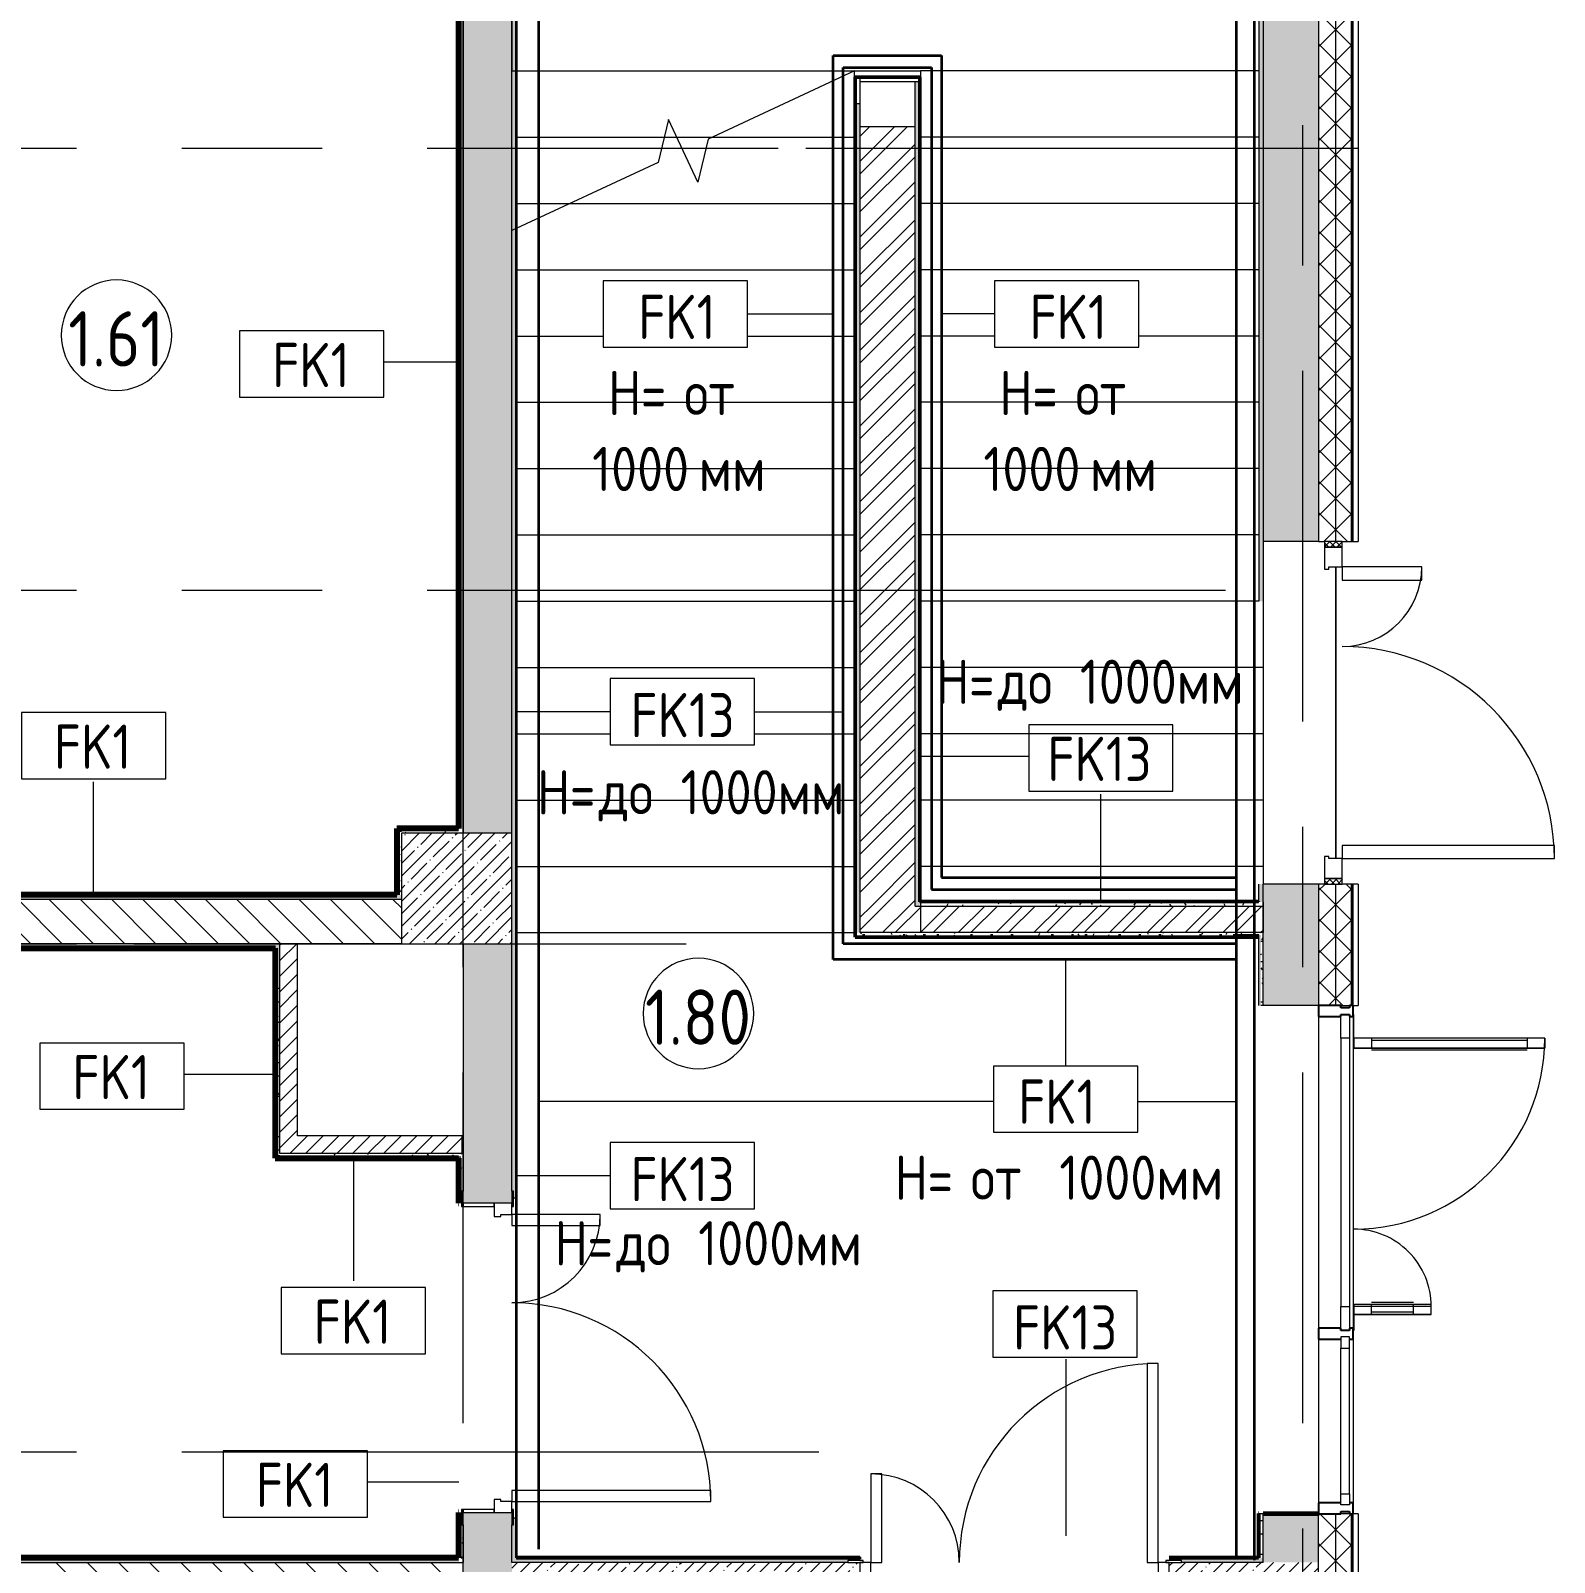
# Model space of a CAD drawing. Header units: millimetres. Extents: x 81711 to 274967, y -8553 to 29000.
# Drawn here: x 119252 to 126148, y 10600 to 17532 of the extents above; entities that cross this region are included whole.
import ezdxf

# ---------------------------------------------------------------- set-up
doc = ezdxf.new("R2010")
doc.units = ezdxf.units.MM
doc.linetypes.add('Осевая', pattern=[3175, 635, -476.25, 1587.5, -476.25])
for name, color, linetype, lineweight in [('A-AREA-IDEN', 7, 'Continuous', 9), ('A-DETL', 7, 'Continuous', 9), ('A-DETL-1', 7, 'Continuous', 35), ('A-DETL-GENF', 7, 'Continuous', 9), ('A-DOOR', 7, 'Continuous', 9), ('A-DOOR-1', 7, 'Continuous', 13), ('A-DOOR-FRAM', 7, 'Continuous', 13), ('A-DOOR-FRAM-1', 7, 'Continuous', 9), ('A-GLAZ', 7, 'Continuous', 9), ('A-GLAZ-1', 7, 'Continuous', 13), ('A-GLAZ-CWMG', 7, 'Continuous', 9), ('A-GLAZ-CWMG-1', 7, 'Continuous', 25), ('A-WALL', 7, 'Continuous', 9), ('A-WALL-IDEN', 7, 'Continuous', 9), ('I-WALL', 7, 'Continuous', 9), ('S-COLS', 7, 'Continuous', 9), ('S-STRS-1', 7, 'Continuous', 9), ('S-STRS-MBND', 7, 'Continuous', 9), ('Оси', 7, 'Continuous', 9), ('Оси-2', 7, 'Осевая', 9)]:
    doc.layers.add(name, color=color, linetype=linetype, lineweight=lineweight)
for name, color, linetype, lineweight, true_color in [('A-WALL-1', 7, 'Continuous', 9, 0xc0c0c0), ('A-WALL-2', 7, 'Continuous', 9, 0xff80c0), ('A-WALL-4', 5, 'Continuous', 9, 0x0000ff), ('G-ANNO-TEXT-1', 7, 'Continuous', 9, 0x3c3c3c), ('I-WALL-15', 5, 'Continuous', 53, 0x0000ff), ('I-WALL-17', 5, 'Continuous', 50, 0x0000ff), ('I-WALL-5', 7, 'Continuous', 9, 0xc0c0c0), ('I-WALL-8', 7, 'Continuous', 80, 0xff80c0), ('S-WALL-ANLY', 7, 'Continuous', 13, 0x008040), ('S-WALL-ANLY-1', 7, 'Continuous', 5, 0x008040)]:
    doc.layers.add(name, color=color, linetype=linetype, lineweight=lineweight, true_color=true_color)
doc.styles.add('GOST Common', font='GOST_Common.ttf', dxfattribs={"width": 0.9, "height": 200})
doc.styles.add('GOST Common_1', font='GOST_Common.ttf', dxfattribs={"width": 0.9, "height": 250})
pattern_1 = [(45, (0, 0), (-57.024626, 57.024626), []), (45, (57.025, 0), (-57.024626, 57.024626), [100.806, -20.161, 3.353, -16.808])]
pattern_2 = [(135, (0, 0), (-70.71068, -70.71068), [])]
pattern_3 = [(45, (0, 0), (-85.53659, 85.53659), []), (45, (57.02, 0), (-85.53659, 85.53659), [])]
pattern_4 = [(45, (0, 0), (-35.35534, 35.35534), [])]
pattern_5 = [(0, (0, 0), (121.92, 30.48), [10.058, -81.382, 10.058, -81.382, -487.68]), (0, (0, 0), (121.92, 30.48), [-182.88, 10.058, -172.822, 10.058, -81.382, -213.36]), (0, (0, 0), (121.92, 30.48), [-457.2, 10.058, -50.902, 10.058, -142.342]), (120, (45.72, 15.24), (-87.356454, 90.345817), [10.058, -81.382, 10.058, -81.382, -487.68]), (120, (45.72, 15.24), (-87.356454, 90.345817), [-182.88, 10.058, -172.822, 10.058, -81.382, -213.36]), (120, (45.72, 15.24), (-87.356454, 90.345817), [-457.2, 10.058, -50.902, 10.058, -142.342]), (240, (60.96, 76.2), (-34.563546, -120.825817), [10.058, -81.382, 10.058, -81.382, -487.68]), (240, (60.96, 76.2), (-34.563546, -120.825817), [-182.88, 10.058, -172.822, 10.058, -81.382, -213.36]), (240, (60.96, 76.2), (-34.563546, -120.825817), [-457.2, 10.058, -50.902, 10.058, -142.342])]

# ---------------------------------------------------------------- blocks, each defined once
blk = doc.blocks.new('110_Дверь_СКБ_2Ст - Д-5_п_ Из игровой в коридор-32679362-План отделки стен 1 этажа в осях 23_1-33')
at = {"layer": 'A-DOOR'}
for centre, radius, start, end in [((662.5, 110), 900, 90, 180), ((-637.5, 110), 400, 360, 90)]:
    blk.add_arc(centre, radius, start, end, dxfattribs=at)
at = {"layer": 'A-DOOR-1'}
for p, q in [((662.5, 1010), (612.5, 1010)), ((612.5, 1010), (612.5, 110)), ((662.5, 110), (662.5, 1010)), ((-637.5, 510), (-637.5, 110)), ((-587.5, 510), (-637.5, 510)), ((-587.5, 110), (-587.5, 510)), ((-637.5, 110), (-587.5, 110)), ((612.5, 110), (662.5, 110))]:
    blk.add_line(p, q, dxfattribs=at)
at = {"layer": 'A-DOOR-FRAM'}
for p, q in [((-672.5, 118), (-742.5, 118)), ((-742.5, 118), (-742.5, 110)), ((-742.5, 110), (-672.5, 110)), ((-637.5, 110), (-687.5, 110)), ((-687.5, 110), (-687.5, 30)), ((-672.5, 110), (-672.5, 118)), ((-637.5, 60), (-637.5, 110)), ((662.5, 110), (662.5, 60)), ((712.5, 110), (662.5, 110)), ((767.5, 118), (697.5, 118)), ((697.5, 118), (697.5, 110)), ((697.5, 110), (767.5, 110)), ((712.5, 30), (712.5, 110)), ((767.5, 110), (767.5, 118)), ((-687.5, 30), (-627.5, 30)), ((-672.5, 30), (-687.5, 30)), ((-687.5, 30), (-687.5, -110)), ((-672.5, -110), (-672.5, 30)), ((-627.5, 60), (-637.5, 60)), ((-627.5, 30), (-627.5, 60)), ((662.5, 60), (652.5, 60)), ((652.5, 60), (652.5, 30)), ((652.5, 30), (712.5, 30)), ((712.5, 30), (697.5, 30)), ((697.5, 30), (697.5, -110)), ((712.5, -110), (712.5, 30)), ((-672.5, -110), (-742.5, -110)), ((-742.5, -110), (-742.5, -118)), ((-742.5, -118), (-672.5, -118)), ((-687.5, -110), (-672.5, -110)), ((-672.5, -118), (-672.5, -110)), ((697.5, -110), (712.5, -110)), ((767.5, -110), (697.5, -110)), ((697.5, -110), (697.5, -118)), ((697.5, -118), (767.5, -118)), ((767.5, -118), (767.5, -110))]:
    blk.add_line(p, q, dxfattribs=at)
blk = doc.blocks.new('110_Дверь_СКБ_2Ст - Д-1_л_Лестничная клетка EIS60 2-32142534-План отделки стен 1 этажа в осях 23_1-33')
at = {"layer": 'A-DOOR'}
for centre, radius, start, end in [((662.5, 110), 900, 90, 180), ((-637.5, 110), 400, 360, 90)]:
    blk.add_arc(centre, radius, start, end, dxfattribs=at)
at = {"layer": 'A-DOOR-1'}
for p, q in [((662.5, 1010), (612.5, 1010)), ((612.5, 1010), (612.5, 110)), ((662.5, 110), (662.5, 1010)), ((-637.5, 510), (-637.5, 110)), ((-587.5, 510), (-637.5, 510)), ((-587.5, 110), (-587.5, 510)), ((-637.5, 110), (-587.5, 110)), ((612.5, 110), (662.5, 110))]:
    blk.add_line(p, q, dxfattribs=at)
at = {"layer": 'A-DOOR-FRAM'}
for p, q in [((-672.5, 118), (-742.5, 118)), ((-742.5, 118), (-742.5, 110)), ((-742.5, 110), (-672.5, 110)), ((-637.5, 110), (-687.5, 110)), ((-687.5, 110), (-687.5, 30)), ((-672.5, 110), (-672.5, 118)), ((-637.5, 60), (-637.5, 110)), ((662.5, 110), (662.5, 60)), ((712.5, 110), (662.5, 110)), ((767.5, 118), (697.5, 118)), ((697.5, 118), (697.5, 110)), ((697.5, 110), (767.5, 110)), ((712.5, 30), (712.5, 110)), ((767.5, 110), (767.5, 118)), ((-687.5, 30), (-627.5, 30)), ((-672.5, 30), (-687.5, 30)), ((-687.5, 30), (-687.5, -110)), ((-672.5, -110), (-672.5, 30)), ((-627.5, 60), (-637.5, 60)), ((-627.5, 30), (-627.5, 60)), ((662.5, 60), (652.5, 60)), ((652.5, 60), (652.5, 30)), ((652.5, 30), (712.5, 30)), ((712.5, 30), (697.5, 30)), ((697.5, 30), (697.5, -110)), ((712.5, -110), (712.5, 30)), ((-672.5, -110), (-742.5, -110)), ((-742.5, -110), (-742.5, -118)), ((-742.5, -118), (-672.5, -118)), ((-687.5, -110), (-672.5, -110)), ((-672.5, -118), (-672.5, -110)), ((697.5, -110), (712.5, -110)), ((767.5, -110), (697.5, -110)), ((697.5, -110), (697.5, -118)), ((697.5, -118), (767.5, -118)), ((767.5, -118), (767.5, -110))]:
    blk.add_line(p, q, dxfattribs=at)
blk = doc.blocks.new('110_Дверь_СКБ_2Ст_Наружная - ДН-3_1_л__ Двухстворчатая 1200 х2900 из подвала EI30-23667726-План отделки стен 1 этажа в осях 23_1-33')
at = {"layer": 'A-DOOR'}
h = blk.add_hatch(dxfattribs=at)
h.set_pattern_fill('FP_55', color=256, style=0, pattern_type=2)
h.set_pattern_definition([(135, (1526.41, 143.685), (-14.14214, -14.14214), []), (225, (1526.41, 143.685), (14.14214, -14.14214), [])])
h.paths.add_polyline_path([(794.5, -51), (794.5, 29), (769.5, 29), (769.5, -51)])
at = {"layer": 'A-DOOR-FRAM-1'}
h = blk.add_hatch(dxfattribs=at)
h.set_pattern_fill('FP_56', color=256, style=0, pattern_type=2)
h.set_pattern_definition([(45, (-596.384, 143.685), (-14.1421, 14.1421), []), (135, (-596.384, 143.685), (-14.1421, -14.1421), [])])
h.paths.add_polyline_path([(-730.5, 29), (-755.5, 29), (-755.5, -51), (-730.5, -51)])
at = {"layer": 'A-DOOR'}
for centre, radius, start, end in [((679.5, 29), 960, 90, 180), ((-640.5, 29), 360, 0, 90)]:
    blk.add_arc(centre, radius, start, end, dxfattribs=at)
at = {"layer": 'A-DOOR-1'}
for p, q in [((679.5, 989), (619.5, 989)), ((619.5, 989), (619.5, 29)), ((679.5, 29), (679.5, 989)), ((-640.5, 389), (-640.5, 29)), ((-580.5, 389), (-640.5, 389)), ((-580.5, 29), (-580.5, 389)), ((-640.5, 29), (-580.5, 29)), ((619.5, 29), (679.5, 29))]:
    blk.add_line(p, q, dxfattribs=at)
at = {"layer": 'A-DOOR-FRAM'}
for p, q in [((-730.5, 29), (-755.5, 29)), ((-755.5, 29), (-755.5, -51)), ((-640.5, 29), (-730.5, 29)), ((-730.5, 29), (-730.5, -51)), ((-730.5, -51), (-730.5, 29)), ((-640.5, -31), (-640.5, 29)), ((679.5, 29), (679.5, -31)), ((769.5, 29), (679.5, 29)), ((769.5, -51), (769.5, 29)), ((794.5, 29), (769.5, 29)), ((769.5, 29), (769.5, -51)), ((794.5, -51), (794.5, 29)), ((-755.5, -51), (-730.5, -51)), ((-730.5, -51), (-630.5, -51)), ((-630.5, -31), (-640.5, -31)), ((-630.5, -51), (-630.5, -31)), ((679.5, -31), (669.5, -31)), ((669.5, -31), (669.5, -51)), ((669.5, -51), (769.5, -51)), ((769.5, -51), (794.5, -51))]:
    blk.add_line(p, q, dxfattribs=at)
blk = doc.blocks.new('PNS_Панель прямоугольная - Нр_Стекло - 40мм-24160822-План отделки стен 1 этажа в осях 23_1-33')
at = {"layer": 'A-GLAZ'}
for p, q in [((-330, 40), (330, 40)), ((-330, 0), (330, 0))]:
    blk.add_line(p, q, dxfattribs=at)
at = {"layer": 'A-GLAZ-1'}
for p, q in [((-380, 0), (-380, 40)), ((-380, 40), (-330, 40)), ((-330, 40), (-330, 0)), ((380, 40), (330, 40)), ((330, 40), (330, 0)), ((380, 0), (380, 40)), ((-330, 0), (-380, 0)), ((330, 0), (380, 0))]:
    blk.add_line(p, q, dxfattribs=at)
blk = doc.blocks.new('Прямоугольный импост - Импост структурный с накладкой - 160мм-23689442-План отделки стен 1 этажа в осях 23_1-33')
at = {"layer": 'A-GLAZ-CWMG'}
for p, q in [((125081, 11610), (125081, 10870)), ((125238, 11610), (125238, 10870))]:
    blk.add_line(p, q, dxfattribs=at)
blk = doc.blocks.new('Прямоугольный импост - Импост структурный с накладкой - 160мм-18691760-План отделки стен 1 этажа в осях 23_1-33')
at = {"layer": 'A-GLAZ-CWMG-1'}
for p, q in [((-50, 0), (-50, 17)), ((-50, 17), (0, 17)), ((-40, 0), (-50, 0)), ((-40, -40), (-40, 0)), ((0, 0), (-10, 0)), ((-10, 0), (-10, -40)), ((0, 17), (0, 0)), ((-50, -140), (-50, -40)), ((-50, -40), (-40, -40)), ((-10, -40), (0, -40)), ((0, -40), (0, -140)), ((0, -140), (-50, -140))]:
    blk.add_line(p, q, dxfattribs=at)
blk = doc.blocks.new('Дверь_Витражная_СКБ_2Ст - ВН-6-31912847-План отделки стен 1 этажа в осях 23_1-33')
at = {"layer": 'A-DETL-GENF'}
for p, q in [((-715, -20), (-715, -17)), ((-715, -17), (-715, -20)), ((-607, -20), (-715, -20)), ((-715, -20), (-607, -20)), ((-598, -20), (-643, -20)), ((-643, -370), (-643, -20)), ((-598, -20), (-643, -20)), ((-643, -20), (-643, -370)), ((-607, -17), (-607, -20)), ((-607, -20), (-607, -17)), ((-598, -370), (-598, -20)), ((-598, -370), (-598, -20)), ((562, -20), (607, -20)), ((562, -884), (562, -20)), ((562, -20), (562, -884)), ((607, -20), (562, -20)), ((607, -17), (607, -20)), ((607, -17), (607, -20)), ((607, -884), (607, -20)), ((607, -884), (607, -20)), ((607, -20), (715, -20)), ((607, -20), (715, -20)), ((715, -20), (715, -17)), ((715, -20), (715, -17)), ((-643, -100), (-598, -100)), ((-633, -290), (-633, -100)), ((-589, -290), (-589, -100)), ((553, -804), (553, -100)), ((607, -100), (562, -100)), ((597, -804), (597, -100)), ((-643, -290), (-598, -290)), ((-643, -370), (-598, -370)), ((-643, -370), (-598, -370)), ((607, -804), (562, -804)), ((607, -884), (562, -884)), ((562, -884), (607, -884))]:
    blk.add_line(p, q, dxfattribs=at)
at = {"layer": 'A-DOOR'}
for p, q in [((-607, -370), (-607, -20)), ((607, -884), (607, -20))]:
    blk.add_line(p, q, dxfattribs=at)
for centre, radius, start, end in [((-607, -20), 350, 270, 0), ((607, -20), 864, 180, 270)]:
    blk.add_arc(centre, radius, start, end, dxfattribs=at)
at = {"layer": 'A-DOOR-1'}
for p, q in [((-705, 40), (-607, 40)), ((-607, 40), (-607, 0)), ((607, 40), (705, 40)), ((607, 0), (607, 40)), ((-607, 0), (-705, 0)), ((705, 0), (607, 0))]:
    blk.add_line(p, q, dxfattribs=at)
blk = doc.blocks.new('Прямоугольный импост - Импост структурный с накладкой - 160мм-23689444-План отделки стен 1 этажа в осях 23_1-33')
at = {"layer": 'A-GLAZ-CWMG'}
for p, q in [((125081, 13070), (125081, 11660)), ((125238, 13070), (125238, 11660)), ((125181, 12972), (125181, 11758)), ((125221, 12972), (125221, 11758))]:
    blk.add_line(p, q, dxfattribs=at)
blk = doc.blocks.new('Прямоугольный импост - Импост структурный с накладкой - 160мм-22960522-План отделки стен 1 этажа в осях 23_1-33')
at = {"layer": 'A-GLAZ-CWMG-1'}
for p, q in [((-25, 0), (-25, 17)), ((-25, 17), (25, 17)), ((25, 0), (15, 0)), ((15, 0), (15, -40)), ((25, 17), (25, 0)), ((-25, -140), (-25, -40)), ((15, -40), (25, -40)), ((25, -40), (25, -140)), ((25, -140), (-25, -140))]:
    blk.add_line(p, q, dxfattribs=at)
blk = doc.blocks.new('Прямоугольный импост - Импост структурный с накладкой - 160мм-18691766-План отделки стен 1 этажа в осях 23_1-33')
at = {"layer": 'A-GLAZ-CWMG-1'}
for p, q in [((0, 17), (-50, 17)), ((-50, 17), (-50, 0)), ((-10, -40), (-10, 0)), ((-10, 0), (0, 0)), ((0, 0), (0, 17)), ((-50, -40), (-50, -140)), ((0, -40), (-10, -40)), ((0, -140), (0, -40)), ((-50, -140), (0, -140))]:
    blk.add_line(p, q, dxfattribs=at)
blk = doc.blocks.new('BSC_Колонна _Прямоугольная - 500х500-22291386-План отделки стен 1 этажа в осях 23_1-33')
at = {"layer": 'S-COLS'}
h = blk.add_hatch(dxfattribs=at)
h.set_pattern_fill('FP_58', color=256, style=0, pattern_type=2)
h.set_pattern_definition([(45, (-121180, -13650), (-57.024626, 57.024626), []), (45, (-121122.975, -13650), (-57.024626, 57.024626), [100.806, -20.161, 3.353, -16.808])])
h.paths.add_polyline_path([(-250, -250), (250, -250), (250, 250), (-250, 250)])
for p, q in [((250, 250), (-250, 250)), ((-250, 250), (-250, -250)), ((250, -250), (250, 250)), ((-250, -250), (250, -250))]:
    blk.add_line(p, q, dxfattribs=at)
blk = doc.blocks.new('М_стена_0001 - Типоразмер_без рамки-25382661-План отделки стен 1 этажа в осях 23_1-33')
at = {"layer": 'A-WALL-IDEN'}
for p, q in [((3.258, 1.523), (-3.273, 1.523)), ((-3.273, 1.523), (-3.273, -1.477)), ((3.258, -1.477), (3.258, 1.523)), ((-3.273, -1.477), (3.258, -1.477))]:
    blk.add_line(p, q, dxfattribs=at)
blk = doc.blocks.new('Марка_Помещения - Номер-25198446-План отделки стен 1 этажа в осях 23_1-33')
at = {"layer": 'A-AREA-IDEN'}
for start, end in [(360, 180), (180, 360)]:
    blk.add_arc((0, 0), 2.5, start, end, dxfattribs=at)

msp = doc.modelspace()

# ---------------------------------------------------------------- hatches: boundary and pattern name
at = {"layer": 'A-WALL'}
h = msp.add_hatch(dxfattribs=at)
h.set_pattern_fill('FP_5', color=256, style=0, pattern_type=2)
h.set_pattern_definition([(45, (0, 0), (-70.71068, 70.71068), []), (135, (0, 0), (-70.71068, -70.71068), [])])
h.paths.add_polyline_path([(125080, -250), (125230, -250), (125230, 7700), (125080, 7700), (125080, -100)])
h.paths.add_polyline_path([(125230, 8900), (125230, 10820), (125080, 10820), (125080, 8900), (125112.8, 8900)])
h.paths.add_polyline_path([(125080, 13120), (125230, 13120), (125230, 13670), (125080, 13670), (125080, 13617)])
h.paths.add_polyline_path([(125230, 15220), (125230, 21550), (125080, 21550), (125080, 15220), (125188, 15220)])
at = {"layer": 'I-WALL'}
h = msp.add_hatch(dxfattribs=at)
h.set_pattern_fill('FP_2', color=256, style=0, pattern_type=2)
h.set_pattern_definition(pattern_1)
h.paths.add_polyline_path([(124830, 10600), (125080, 10600), (125080, 10820), (124830, 10820)])
h.paths.add_polyline_path([(125080, 13120), (125080, 13670), (124830, 13670), (124830, 13120)])
h.paths.add_polyline_path([(124830, 15220), (125080, 15220), (125080, 21400), (124830, 21400), (124830, 17270.8)])
h = msp.add_hatch(dxfattribs=at)
h.set_pattern_fill('FP_64', color=256, style=0, pattern_type=2)
h.set_pattern_definition(pattern_5)
h.paths.add_polyline_path([(121430, 10600), (121450, 10600), (121450, 10800), (121438, 10800), (121438, 10770), (121430, 10770)])
h.paths.add_polyline_path([(121438, 12250), (121450, 12250), (121450, 18830), (121430, 18830), (121430.1, 12280), (121438, 12280)])
h = msp.add_hatch(dxfattribs=at)
h.set_pattern_fill('FP_65', color=256, style=0, pattern_type=2)
h.set_pattern_definition(pattern_5)
h.paths.add_polyline_path([(124820, 13120), (124820, 13440), (124810, 13440), (124810, 13120)])
h.paths.add_polyline_path([(124810, 13590), (124830, 13590), (124830, 13670), (124810, 13670), (124810, 13617)])
h.paths.add_polyline_path([(124810, 14950), (124830, 14950), (124830, 18830), (124810, 18830), (124810, 17270.8)])
h = msp.add_hatch(dxfattribs=at)
h.set_pattern_fill('FP_64', color=256, style=0, pattern_type=2)
h.set_pattern_definition(pattern_5)
h.paths.add_polyline_path([(121190, 13920), (121210, 13920), (121210, 18600), (121190, 18600), (121190, 13933)])
h = msp.add_hatch(dxfattribs=at)
h.set_pattern_fill('FP_2', color=256, style=0, pattern_type=2)
h.set_pattern_definition(pattern_1)
h.paths.add_polyline_path([(121210, 10380), (121430, 10380), (121430, 10825), (121210, 10825), (121210, 10400)])
h.paths.add_polyline_path([(121210, 12225), (121430, 12225), (121430, 13400), (121210, 13400), (121210, 12280)])
h.paths.add_polyline_path([(121210, 13900), (121430, 13900), (121430, 18600), (121210, 18600), (121210, 14834.9)])
h = msp.add_hatch(dxfattribs=at)
h.set_pattern_fill('FP_64', color=256, style=0, pattern_type=2)
h.set_pattern_definition(pattern_5)
h.paths.add_polyline_path([(123255, 13570), (123275, 13570), (123275, 17300), (123255, 17300), (123255, 14834.9)])
h = msp.add_hatch(dxfattribs=at)
h.set_pattern_fill('FP_64', color=256, style=0, pattern_type=2)
h.set_pattern_definition(pattern_5)
h.paths.add_polyline_path([(122985, 13450), (123005, 13450), (123005, 17200.3), (122985, 17200.3), (122985, 14834.9)])
h = msp.add_hatch(dxfattribs=at)
h.set_pattern_fill('FP_40', color=256, style=0, pattern_type=2)
h.set_pattern_definition(pattern_3)
h.paths.add_polyline_path([(123005, 13570), (123255, 13570), (123255, 17098.3), (123005, 17098.3), (123005, 14834.9)])
h = msp.add_hatch(dxfattribs=at)
h.set_pattern_fill('FP_64', color=256, style=0, pattern_type=2)
h.set_pattern_definition(pattern_5)
h.paths.add_polyline_path([(120930, 13620), (120930, 13920), (120910, 13920), (120910, 13620)])
h = msp.add_hatch(dxfattribs=at)
h.set_pattern_fill('FP_64', color=256, style=0, pattern_type=2)
h.set_pattern_definition(pattern_5)
h.paths.add_polyline_path([(121210, 13900), (121210, 13920), (120930, 13920), (120930, 13900)])
h = msp.add_hatch(dxfattribs=at)
h.set_pattern_fill('FP_4', color=256, style=0, pattern_type=2)
h.set_pattern_definition(pattern_2)
h.paths.add_polyline_path([(120930, 13400), (120930, 13600), (116100, 13600), (116100, 13400), (120460, 13400)])
h = msp.add_hatch(dxfattribs=at)
h.set_pattern_fill('FP_64', color=256, style=0, pattern_type=2)
h.set_pattern_definition(pattern_5)
h.paths.add_polyline_path([(120930, 13600), (120930, 13620), (118010, 13620), (118010, 13600), (120455.8, 13600)])
h = msp.add_hatch(dxfattribs=at)
h.set_pattern_fill('FP_64', color=256, style=0, pattern_type=2)
h.set_pattern_definition(pattern_5)
h.paths.add_polyline_path([(124810, 13570), (124810, 13590), (123275, 13590), (123275, 13570), (124447.5, 13570)])
h = msp.add_hatch(dxfattribs=at)
h.set_pattern_fill('FP_40', color=256, style=0, pattern_type=2)
h.set_pattern_definition(pattern_3)
h.paths.add_polyline_path([(124830, 13450), (124830, 13570), (123005, 13570), (123005, 13450), (124447.5, 13450)])
h = msp.add_hatch(dxfattribs=at)
h.set_pattern_fill('FP_64', color=256, style=0, pattern_type=2)
h.set_pattern_definition(pattern_5)
h.paths.add_polyline_path([(124709.7, 13430), (124709.7, 13440), (124810, 13440), (124809.7, 13450), (122985, 13450), (122985, 13430), (124447.5, 13430)])
h = msp.add_hatch(dxfattribs=at)
h.set_pattern_fill('FP_64', color=256, style=0, pattern_type=2)
h.set_pattern_definition(pattern_5)
h.paths.add_polyline_path([(124810, 10620), (124830, 10620), (124830, 10821), (124810, 10821), (124810, 10647)])
h.paths.add_polyline_path([(124830, 13120), (124830, 13450), (124810, 13450), (124810, 13440), (124820, 13440), (124820, 13120)])
h = msp.add_hatch(dxfattribs=at)
h.set_pattern_fill('FP_64', color=256, style=0, pattern_type=2)
h.set_pattern_definition(pattern_5)
h.paths.add_polyline_path([(120360, 13380), (120380, 13380), (120380, 13400), (115599, 13400), (115600, 13380), (120359, 13380)])
h = msp.add_hatch(dxfattribs=at)
h.set_pattern_fill('FP_64', color=256, style=0, pattern_type=2)
h.set_pattern_definition(pattern_5)
h.paths.add_polyline_path([(120360, 12430), (120380, 12430), (120380, 13380), (120360, 13379)])
h = msp.add_hatch(dxfattribs=at)
h.set_pattern_fill('FP_3', color=256, style=0, pattern_type=2)
h.set_pattern_definition(pattern_4)
h.paths.add_polyline_path([(120455.8, 12450), (120460, 12450), (120460, 13400), (120380, 13400), (120380, 12450)])
h = msp.add_hatch(dxfattribs=at)
h.set_pattern_fill('FP_3', color=256, style=0, pattern_type=2)
h.set_pattern_definition(pattern_4)
h.paths.add_polyline_path([(120460, 12450), (121205, 12450), (121205, 12530), (120460, 12530)])
h = msp.add_hatch(dxfattribs=at)
h.set_pattern_fill('FP_64', color=256, style=0, pattern_type=2)
h.set_pattern_definition(pattern_5)
h.paths.add_polyline_path([(120380, 12430), (121210, 12430), (121210, 12450), (120380, 12450)])
h = msp.add_hatch(dxfattribs=at)
h.set_pattern_fill('FP_64', color=256, style=0, pattern_type=2)
h.set_pattern_definition(pattern_5)
h.paths.add_polyline_path([(121210, 10600), (121210, 10770), (121202, 10770), (121202, 10800), (121190, 10800), (121190, 10600)])
h.paths.add_polyline_path([(121190, 12250), (121202, 12250), (121202, 12280), (121210, 12280), (121210, 12430), (121190, 12430), (121190, 12399)])
h = msp.add_hatch(dxfattribs=at)
h.set_pattern_fill('FP_64', color=256, style=0, pattern_type=2)
h.set_pattern_definition(pattern_5)
h.paths.add_polyline_path([(116464.1, 10600), (121190, 10600), (121190, 10620), (111180, 10620), (111180, 10608), (111210, 10608), (111210, 10600), (113802.9, 10600)])
h.paths.add_polyline_path([(107650, 10600), (107650, 10608), (107680, 10608), (107680, 10620), (105095, 10620), (105095, 10608), (105125, 10608), (105125, 10600), (105819.4, 10600)])
h.paths.add_polyline_path([(110200, 10600), (110200, 10608), (110230, 10608), (110230, 10620), (109130, 10620), (109130, 10608), (109160, 10608), (109160, 10600), (109811.2, 10600)])
h.paths.add_polyline_path([(103615, 10600), (103615, 10608), (103645, 10608), (103645, 10620), (100809, 10620), (100809, 10600), (103158.3, 10600)])
h = msp.add_hatch(dxfattribs=at)
h.set_pattern_fill('FP_64', color=256, style=0, pattern_type=2)
h.set_pattern_definition(pattern_5)
h.paths.add_polyline_path([(121450, 10600), (122950, 10600.4), (122950, 10608), (122980, 10608), (122980, 10620), (121450, 10620)])
h.paths.add_polyline_path([(124830, 10600), (124830, 10620), (124430, 10620), (124430, 10608), (124460, 10608), (124460, 10600)])
h = msp.add_hatch(dxfattribs=at)
h.set_pattern_fill('FP_4', color=256, style=0, pattern_type=2)
h.set_pattern_definition(pattern_2)
h.paths.add_polyline_path([(120455.8, 10400), (121210, 10400), (121210, 10600), (119330, 10600), (119330, 10400)])
h.paths.add_polyline_path([(111180, 10400), (111930, 10400), (111930, 10600), (111180, 10600)])
h.paths.add_polyline_path([(107650, 10400), (107705, 10400), (107705, 10600), (107350, 10600), (107350, 10400)])
h.paths.add_polyline_path([(109305, 10400), (110230, 10400), (110230, 10600), (109105, 10600), (109105, 10400), (109160, 10400)])
h = msp.add_hatch(dxfattribs=at)
h.set_pattern_fill('FP_2', color=256, style=0, pattern_type=2)
h.set_pattern_definition(pattern_1)
h.paths.add_polyline_path([(121430, 10380), (123005, 10380), (123005, 10600), (121430, 10600)])
h.paths.add_polyline_path([(124442.5, 10380), (125080, 10380), (125080, 10600), (124405, 10600), (124405, 10380), (124430, 10380)])

# ---------------------------------------------------------------- linework, layer by layer
at = {"layer": 'A-DETL'}
for p, q in [((122496.2, 16399.8), (121843, 16399.8)), ((121843, 16399.8), (121843, 16099.8)), ((122496.2, 16099.8), (122496.2, 16399.8)), ((124267.2, 16399.8), (123614, 16399.8)), ((123614, 16399.8), (123614, 16099.8)), ((124267.2, 16099.8), (124267.2, 16399.8)), ((122496.2, 16249.8), (122884, 16249.8)), ((123614, 16249.8), (123374, 16249.8)), ((121843, 16099.8), (122496.2, 16099.8)), ((123614, 16099.8), (124267.2, 16099.8)), ((122528.6, 14599.7), (121875.5, 14599.7)), ((121875.5, 14599.7), (121875.5, 14299.7)), ((122528.6, 14299.7), (122528.6, 14599.7)), ((121875.5, 14449.7), (121450, 14449.7)), ((122528.6, 14449.7), (122929.7, 14449.7)), ((121875.5, 14299.7), (122528.6, 14299.7)), ((123936.6, 12846.2), (123936.6, 13329)), ((124263.1, 12846.2), (123610, 12846.2)), ((123610, 12846.2), (123610, 12546.2)), ((124263.1, 12546.2), (124263.1, 12846.2)), ((123610, 12686.2), (121550, 12686.2)), ((124263.1, 12686.2), (124709, 12686.2)), ((122528.6, 12499.7), (121875.5, 12499.7)), ((121875.5, 12499.7), (121875.5, 12199.7)), ((122528.6, 12199.7), (122528.6, 12499.7)), ((123610, 12546.2), (124263.1, 12546.2)), ((121875.5, 12349.7), (121450, 12349.7)), ((121875.5, 12199.7), (122528.6, 12199.7)), ((124260.2, 11828.6), (123607, 11828.6)), ((123607, 11828.6), (123607, 11528.6)), ((124260.2, 11528.6), (124260.2, 11828.6)), ((123607, 11528.6), (124260.2, 11528.6)), ((123936.6, 11520), (123936.6, 10720))]:
    msp.add_line(p, q, dxfattribs=at)
at = {"layer": 'A-DETL-1'}
for p, q in [((121450, 18829), (121450, 10620.5)), ((121550, 18800), (121550, 10660)), ((124709, 10620), (124709, 18800)), ((124789, 18829), (124789, 10610)), ((122884, 13329), (122884, 17419)), ((122884, 17419), (123374, 17419)), ((123374, 17419), (123374, 13699)), ((122929.7, 13400), (122929.7, 17365)), ((122929.7, 17365), (123329.7, 17365)), ((123329.7, 17365), (123329.7, 13645)), ((123374, 13699), (124709, 13699)), ((123329.7, 13645), (124709, 13645)), ((124709, 13400), (122929.7, 13400)), ((124709, 13329), (122884, 13329)), ((121450, 10620.5), (123010, 10620.5)), ((124405, 10620), (124709, 10620))]:
    msp.add_line(p, q, dxfattribs=at)
at = {"layer": 'A-WALL'}
for p, q in [((125230, 15220), (125230, 21550)), ((125233, 15220), (125233, 21553)), ((125080, 21400), (125080, 15220)), ((120910, 13920), (120910, 13620)), ((121190, 13920), (121189, 13920)), ((125080, 13670), (125080, 13120)), ((125230, 13120), (125230, 13670)), ((125233, 13120), (125233, 13670)), ((120910, 13620), (118030, 13620)), ((124830, 13450), (124830, 13570)), ((115600, 13380), (120360, 13380)), ((120460, 13400), (120380, 13400)), ((120360, 13379), (120360, 12430)), ((121189, 12430), (121190, 12430)), ((121190, 12430), (121190, 12250)), ((124810, 10821), (124810, 10620)), ((125080, 8900), (125080, 10820)), ((125230, 8900), (125230, 10820)), ((125233, 8900), (125233, 10820)), ((121190, 10620), (111180, 10620)), ((121190, 10621), (121190, 10620)), ((122980, 10620), (121451, 10620)), ((124810, 10620), (124430, 10620)), ((121210, 10400), (121210, 10600))]:
    msp.add_line(p, q, dxfattribs=at)
at = {"layer": 'A-WALL-1'}
for p, q in [((125260, 21580), (125260, 15220)), ((125238, 15220), (125238, 21558)), ((125080, 15220), (125108, 15220)), ((125188, 15220), (125260, 15220)), ((125108, 13670), (125080, 13670)), ((125260, 13670), (125188, 13670)), ((125238, 13120), (125238, 13670)), ((125260, 13670), (125260, 13120)), ((125080, 13120), (125260, 13120)), ((125260, 10820), (125080, 10820)), ((125238, -258), (125238, 10820)), ((125260, 10820), (125260, -280))]:
    msp.add_line(p, q, dxfattribs=at)
at = {"layer": 'A-WALL-2'}
for p, q in [((121190, 13920), (121190, 18579)), ((120930, 13920), (121189, 13920)), ((120360, 13379), (120360, 13380)), ((121189, 12430), (120380, 12430)), ((121190, 10621), (121190, 10800))]:
    msp.add_line(p, q, dxfattribs=at)
at = {"layer": 'A-WALL-4'}
for p, q in [((124830, 10821), (124830, 10820)), ((121451, 10620), (122980, 10620)), ((124430, 10620), (124809, 10620)), ((124810, 10620), (124810, 10620))]:
    msp.add_line(p, q, dxfattribs=at)
at = {"layer": 'A-WALL-IDEN'}
for p, q in [((121189.5, 16031.1), (120851, 16031.1)), ((123275.5, 14248.6), (123768.8, 14248.6)), ((119536.6, 13620.5), (119536.6, 14132)), ((124095.4, 13590.5), (124095.4, 14076.6)), ((120359.5, 12808.4), (119947, 12808.4)), ((120712.6, 12429.5), (120712.6, 11873.7)), ((121189.5, 10963), (120777, 10963))]:
    msp.add_line(p, q, dxfattribs=at)
at = {"layer": 'I-WALL-15'}
for p, q in [((124809, 10821), (124809, 10621)), ((124810, 10821), (124809, 10821)), ((125080, 10821), (124830, 10821)), ((124830, 10820), (125080, 10820)), ((125080, 10820), (125080, 10821)), ((123005, 10621), (121451, 10621)), ((121451, 10621), (121451, 10620)), ((122980, 10620), (123005, 10620)), ((123005, 10620), (123005, 10621)), ((124809, 10621), (124405, 10621)), ((124405, 10621), (124405, 10620)), ((124405, 10620), (124430, 10620))]:
    msp.add_line(p, q, dxfattribs=at)
at = {"layer": 'I-WALL-17'}
for p, q in [((122984, 13429), (122984, 17321)), ((122984, 17321), (123276, 17321)), ((122985, 17321), (122985, 17320)), ((123276, 17320), (123275, 17320)), ((123276, 17321), (123276, 13590)), ((123276, 13591), (124809, 13591)), ((124809, 13590), (124809, 13591)), ((122984, 13430), (122985, 13430)), ((124810, 13429), (122984, 13429))]:
    msp.add_line(p, q, dxfattribs=at)
at = {"layer": 'I-WALL-5'}
for p, q in [((121450, 12250), (121450, 18818)), ((124810, 18823.5), (124810, 14950)), ((124830, 18850), (124830, 14950)), ((121210, 18600), (121210, 13900)), ((121210, 13900), (121210, 18600)), ((121430, 13900), (121430, 18600)), ((122985, 13430), (122985, 17320)), ((122985, 17320), (123275, 17320)), ((123005, 17320), (123005, 13450)), ((123275, 17300), (123005, 17300)), ((123255, 13570), (123255, 17300)), ((123275, 17320), (123275, 13590)), ((123005, 17200.3), (122985, 17200.3)), ((123005, 17098.3), (123255, 17098.3)), ((125080, 15220), (124830, 15220)), ((124810, 13590), (124810, 13670)), ((125080, 13670), (124830, 13670)), ((124830, 13570), (124830, 13670)), ((120930, 13600), (118010, 13600)), ((123275, 13590), (124810, 13590)), ((123255, 13570), (124830, 13570)), ((124830, 13450), (123005, 13450)), ((124830, 13120), (124830, 13450)), ((120380, 13400), (115600, 13400)), ((120380, 13400), (116100, 13400)), ((120380, 12450), (120380, 13400)), ((120930, 13400), (120460, 13400)), ((120460, 12530), (120460, 13400)), ((121210, 13400), (121210, 12280)), ((121430, 12280), (121430, 13400)), ((122985, 13430), (124810, 13430)), ((124810, 13440), (124709.7, 13440)), ((124709.7, 13430), (124709.7, 13440)), ((124810, 13120), (124810, 13440)), ((125080, 13120), (124820, 13120)), ((121205, 12530), (120460, 12530)), ((121205, 12450), (121205, 12530)), ((121210, 12450), (120380, 12450)), ((121210, 12280), (121210, 12450)), ((121190, 12250), (121202, 12250)), ((121438, 12250), (121450, 12250)), ((124810, 10821), (124830, 10821)), ((124830, 10600), (124830, 10820)), ((121202, 10800), (121190, 10800)), ((121210, 10770), (121210, 10600)), ((121210, 10600), (121210, 10770)), ((121430, 10600), (121430, 10770)), ((121450, 10800), (121438, 10800)), ((121450, 10620), (121450, 10800)), ((121451, 10620), (121450, 10620)), ((122980, 10608), (122980, 10620)), ((124430, 10620), (124430, 10608)), ((111210, 10600), (121210, 10600)), ((122950, 10600), (121430, 10600)), ((124830, 10600), (124460, 10600))]:
    msp.add_line(p, q, dxfattribs=at)
at = {"layer": 'I-WALL-8'}
for p, q in [((121189, 18579), (121189, 13921)), ((121189, 13921), (120909, 13921)), ((120909, 13921), (120909, 13621)), ((120910, 13920), (120930, 13920)), ((120909, 13621), (118031, 13621)), ((120359, 13380), (120359, 12429)), ((115599, 13379), (120360, 13379)), ((120359, 12429), (121189, 12429)), ((120380, 12430), (120360, 12430)), ((121189, 12429), (121189, 12225)), ((121189, 12225), (121190, 12225)), ((121190, 12225), (121190, 12250)), ((121190, 10825), (121189, 10825)), ((121189, 10825), (121189, 10621)), ((121190, 10800), (121190, 10825)), ((121189, 10621), (111180, 10621))]:
    msp.add_line(p, q, dxfattribs=at)
at = {"layer": 'S-STRS-1'}
for p, q in [((121450, 17350), (122980, 17350)), ((121450, 17350), (122980, 17350)), ((122980, 17050), (122980, 17350)), ((122980, 17350), (123280, 17350)), ((124810, 17350), (123280, 17350)), ((123280, 17350), (123280, 17050)), ((124810, 17350), (123280, 17350)), ((121450, 17050), (122119.5, 17050)), ((121450, 17050), (122119.5, 17050)), ((122119.5, 17050), (122176.4, 17050)), ((122119.5, 17050), (122176.4, 17050)), ((122176.4, 17050), (122336.6, 17050)), ((122176.4, 17050), (122336.6, 17050)), ((122336.6, 17050), (122980, 17050)), ((122336.6, 17050), (122980, 17050)), ((122980, 16750), (122980, 17050)), ((123280, 17050), (123280, 16750)), ((124810, 17050), (123280, 17050)), ((124810, 17050), (123280, 17050)), ((121450, 16750), (121693.3, 16750)), ((121450, 16750), (121693.3, 16750)), ((121693.3, 16750), (122980, 16750)), ((121693.3, 16750), (122980, 16750)), ((122980, 16450), (122980, 16750)), ((123280, 16750), (123280, 16450)), ((124810, 16750), (123280, 16750)), ((124810, 16750), (123280, 16750)), ((121450, 16450), (122980, 16450)), ((121450, 16450), (122980, 16450)), ((122980, 16150), (122980, 16450)), ((123280, 16450), (123280, 16150)), ((124810, 16450), (123280, 16450)), ((124810, 16450), (123280, 16450)), ((121450, 16150), (121843, 16150)), ((121450, 16150), (121843, 16150)), ((122496.2, 16150), (122980, 16150)), ((122496.2, 16150), (122980, 16150)), ((122980, 15850), (122980, 16150)), ((123280, 16150), (123280, 15850)), ((123614, 16150), (123280, 16150)), ((123614, 16150), (123280, 16150)), ((124810, 16150), (124267.2, 16150)), ((124810, 16150), (124267.2, 16150)), ((121450, 15850), (122980, 15850)), ((121450, 15850), (122980, 15850)), ((122980, 15550), (122980, 15850)), ((123280, 15850), (123280, 15550)), ((124810, 15850), (123280, 15850)), ((124810, 15850), (123280, 15850)), ((121450, 15550), (122980, 15550)), ((121450, 15550), (122980, 15550)), ((122980, 15250), (122980, 15550)), ((124810, 15550), (123280, 15550)), ((121450, 15250), (122980, 15250)), ((121450, 15250), (122980, 15250)), ((122980, 14950), (122980, 15250)), ((121450, 14950), (122980, 14950)), ((121450, 14950), (122980, 14950)), ((122980, 14650), (122980, 14950)), ((121450, 14650), (122980, 14650)), ((121450, 14650), (122980, 14650)), ((122980, 14350), (122980, 14650)), ((121450, 14350), (121875.5, 14350)), ((121450, 14350), (121875.5, 14350)), ((122528.6, 14350), (122980, 14350)), ((122528.6, 14350), (122980, 14350)), ((122980, 14050), (122980, 14350)), ((121450, 14050), (122980, 14050)), ((121450, 14050), (122980, 14050)), ((122980, 13750), (122980, 14050)), ((121450, 13750), (122980, 13750)), ((121450, 13750), (122980, 13750)), ((122980, 13450), (122980, 13750)), ((121450, 13450), (122980, 13450)), ((121450, 13450), (122980, 13450))]:
    msp.add_line(p, q, dxfattribs=at)
at = {"layer": 'S-STRS-MBND'}
for p, q in [((121430, 18850), (121430, 17350)), ((121430, 17350), (122980, 17350)), ((121430, 17150), (121430, 17350)), ((121430, 17350), (122980, 17350)), ((122980, 17350), (122318.3, 17041.4)), ((122980, 17350), (123280, 17350)), ((124810, 17350), (123280, 17350)), ((123280, 17350), (123280, 13450)), ((124810, 17350), (123280, 17350)), ((122139, 17130.2), (122091.7, 16935.8)), ((122271, 16847), (122139, 17130.2)), ((121450, 17050), (122119.5, 17050)), ((121450, 17050), (122119.5, 17050)), ((122176.4, 17050), (122336.6, 17050)), ((122176.4, 17050), (122336.6, 17050)), ((122318.3, 17041.4), (122271, 16847)), ((124810, 17050), (123280, 17050)), ((124810, 17050), (123280, 17050)), ((122091.7, 16935.8), (121430, 16627.2)), ((121450, 16750), (121693.3, 16750)), ((121450, 16750), (121693.3, 16750)), ((124810, 16750), (123280, 16750)), ((124810, 16750), (123280, 16750)), ((124810, 16450), (123280, 16450)), ((124810, 16450), (123280, 16450)), ((123614, 16150), (123280, 16150)), ((123614, 16150), (123280, 16150)), ((124810, 16150), (124267.2, 16150)), ((124810, 16150), (124267.2, 16150)), ((124810, 15850), (123280, 15850)), ((124810, 15850), (123280, 15850)), ((124810, 15550), (123280, 15550)), ((124810, 15550), (123280, 15550)), ((124810, 15250), (123280, 15250)), ((124810, 15250), (123280, 15250)), ((124810, 14950), (123280, 14950)), ((124810, 14950), (123280, 14950)), ((124830, 14950), (124830, 13670)), ((124830, 14650), (123280, 14650)), ((124830, 14650), (123280, 14650)), ((124830, 14350), (123280, 14350)), ((124830, 14350), (123280, 14350)), ((124830, 14050), (123280, 14050)), ((124830, 14050), (123280, 14050)), ((124830, 13750), (123280, 13750)), ((124830, 13750), (123280, 13750)), ((124830, 13590), (124830, 13450)), ((124830, 13450), (123280, 13450))]:
    msp.add_line(p, q, dxfattribs=at)
at = {"layer": 'S-WALL-ANLY'}
for p, q in [((125159, 15105), (125159, 13785)), ((125159, 13785), (125159, 15105))]:
    msp.add_line(p, q, dxfattribs=at)
at = {"layer": 'S-WALL-ANLY-1'}
for p, q in [((125159, 15220), (125159, 21479)), ((125159, 13120), (125159, 13670)), ((125159, 8900), (125159, 10820))]:
    msp.add_line(p, q, dxfattribs=at)
at = {"layer": 'Оси'}
for p, q in [((122760, 17000), (125260, 17000)), ((122160, 15000), (124660, 15000)), ((119719, 13400), (122219, 13400)), ((120319, 11100), (122819, 11100))]:
    msp.add_line(p, q, dxfattribs=at)
at = {"layer": 'Оси-2'}
for p, q in [((121210, 593.7), (121210, 19415.1)), ((125010, 593.7), (125010, 19415.1)), ((85010.7, 17000), (122760, 17000)), ((85010.7, 15000), (122160, 15000)), ((85010.7, 13400), (119719, 13400)), ((85010.7, 11100), (120319, 11100))]:
    msp.add_line(p, q, dxfattribs=at)

# ---------------------------------------------------------------- block references
at = {"layer": 'A-AREA-IDEN', "xscale": 99.99999999999993, "yscale": 99.99999999999993, "zscale": 99.99999999999993}
for p in [(119640.4, 16153.6), (122274.3, 13083.8)]:
    msp.add_blockref('Марка_Помещения - Номер-25198446-План отделки стен 1 этажа в осях 23_1-33', p, dxfattribs=at)
at = {"layer": 'A-DOOR'}
for name, p, rotation in [('110_Дверь_СКБ_2Ст_Наружная - ДН-3_1_л__ Двухстворчатая 1200 х2900 из подвала EI30-23667726-План отделки стен 1 этажа в осях 23_1-33', (125159, 14464.5), 269.9999999999999), ('Дверь_Витражная_СКБ_2Ст - ВН-6-31912847-План отделки стен 1 этажа в осях 23_1-33', (125221, 12365), 89.99999999999957), ('110_Дверь_СКБ_2Ст - Д-1_л_Лестничная клетка EIS60 2-32142534-План отделки стен 1 этажа в осях 23_1-33', (121320, 11537.5), 269.9999999999999)]:
    msp.add_blockref(name, p, dxfattribs=dict(at, rotation=rotation))
msp.add_blockref('110_Дверь_СКБ_2Ст - Д-5_п_ Из игровой в коридор-32679362-План отделки стен 1 этажа в осях 23_1-33', (123692.5, 10490), dxfattribs=at)
at = {"layer": 'A-GLAZ-1', "rotation": 89.99999999999957}
msp.add_blockref('PNS_Панель прямоугольная - Нр_Стекло - 40мм-24160822-План отделки стен 1 этажа в осях 23_1-33', (125221, 11240), dxfattribs=at)
at = {"layer": 'A-GLAZ-CWMG', "extrusion": (0, 0, -1), "rotation": 90.00000000000044}
for name, p in [('Прямоугольный импост - Импост структурный с накладкой - 160мм-18691760-План отделки стен 1 этажа в осях 23_1-33', (-125221, 13120)), ('Прямоугольный импост - Импост структурный с накладкой - 160мм-22960522-План отделки стен 1 этажа в осях 23_1-33', (-125221, 11635))]:
    msp.add_blockref(name, p, dxfattribs=at)
at = {"layer": 'A-GLAZ-CWMG'}
for name in ['Прямоугольный импост - Импост структурный с накладкой - 160мм-23689444-План отделки стен 1 этажа в осях 23_1-33', 'Прямоугольный импост - Импост структурный с накладкой - 160мм-23689442-План отделки стен 1 этажа в осях 23_1-33']:
    msp.add_blockref(name, (0, 0), dxfattribs=at)
at = {"layer": 'A-GLAZ-CWMG', "rotation": 269.9999999999995}
msp.add_blockref('Прямоугольный импост - Импост структурный с накладкой - 160мм-18691766-План отделки стен 1 этажа в осях 23_1-33', (125221, 10820), dxfattribs=at)
at = {"layer": 'A-WALL-IDEN', "xscale": 99.99999999999993, "yscale": 99.99999999999993, "zscale": 99.99999999999993}
for p in [(120525.2, 16020.7), (119537.3, 14293.6), (124096.2, 14238.2), (119621.2, 12798), (120713.4, 11691.2), (120451.2, 10952.5)]:
    msp.add_blockref('М_стена_0001 - Типоразмер_без рамки-25382661-План отделки стен 1 этажа в осях 23_1-33', p, dxfattribs=at)
at = {"layer": 'S-COLS'}
msp.add_blockref('BSC_Колонна _Прямоугольная - 500х500-22291386-План отделки стен 1 этажа в осях 23_1-33', (121180, 13650), dxfattribs=at)

# ---------------------------------------------------------------- texts
at = {"layer": 'A-AREA-IDEN', "char_height": 250, "attachment_point": 1, "style": 'GOST Common_1'}
for s, insert, width in [('1.61', (119422.3, 16262.2), 548.354), ('1.80', (122032.4, 13192.3), 606.076)]:
    msp.add_mtext(s, dxfattribs=dict(at, insert=insert, width=width))
at = {"layer": 'A-WALL-IDEN', "char_height": 200, "attachment_point": 1, "style": 'GOST Common'}
for s, insert, width in [('FK1', (120345, 16118.7), 447.342), ('FK1', (119357.1, 14391.6), 447.342), ('FK13', (123853.4, 14336.2), 598.861), ('FK1', (119441, 12896), 447.342), ('FK1', (120533.2, 11789.2), 447.342), ('FK1', (120271, 11050.5), 447.342)]:
    msp.add_mtext(s, dxfattribs=dict(at, insert=insert, width=width))
at = {"layer": 'G-ANNO-TEXT-1', "char_height": 200, "attachment_point": 1, "style": 'GOST Common'}
for s, insert, width in [('FK1', (122001.4, 16336.4), 447.342), ('FK1', (123772.4, 16336.4), 447.342), ('\\fGOST Common|b0|i0|c204|p34|;\\W.9;Н', (121864.5, 15992.5), 180.38), ('\\fGOST Common|b0|i0|c204|p34|;\\W.9; ', (122501.5, 15992.5), 79.367), ('\\fGOST Common|b0|i0|c204|p34|;\\W.9;Н', (123635.5, 15992.5), 180.38), ('\\fGOST Common|b0|i0|c204|p34|;\\W.9; ', (124272.5, 15992.5), 79.367), ('= ', (122013.3, 15992.5), 238.101), ('от', (122209.8, 15992.5), 353.544), ('= ', (123784.3, 15992.5), 238.101), ('от', (123980.8, 15992.5), 353.544), ('1000', (121793, 15648.5), 584.43), ('1000', (123564, 15648.5), 584.43), ('мм', (122275.2, 15648.5), 360.759), ('мм', (124046.2, 15648.5), 360.759), ('\\fGOST Common|b0|i0|c204|p34|;\\W.9;Н', (123349.4, 14685.3), 180.38), (' 1000', (123891.1, 14685.3), 663.797), ('\\fGOST Common|b0|i0|c204|p34|;\\W.9;=', (123498.2, 14685.3), 158.734), ('до', (123629.2, 14685.3), 317.468), ('мм', (124438.8, 14685.3), 360.759), ('FK13', (121966.8, 14534.2), 598.861), ('\\fGOST Common|b0|i0|c204|p34|;\\W.9;Н', (121542.8, 14185.3), 180.38), (' 1000', (122084.5, 14185.3), 663.797), ('\\fGOST Common|b0|i0|c204|p34|;\\W.9;=', (121691.6, 14185.3), 158.734), ('до', (121822.6, 14185.3), 317.468), ('мм', (122632.2, 14185.3), 360.759), ('FK1', (123721.1, 12785), 447.342), ('FK13', (121966.8, 12434.2), 598.861), ('\\fGOST Common|b0|i0|c204|p34|;\\W.9;Н', (123161.6, 12441.1), 180.38), (' 1000', (123798.5, 12441.1), 663.797), ('= ', (123310.4, 12441.1), 238.101), ('от', (123506.8, 12441.1), 353.544), ('мм', (124346.2, 12441.1), 360.759), ('\\fGOST Common|b0|i0|c204|p34|;\\W.9;Н', (121622.4, 12144.3), 180.38), (' 1000', (122164.2, 12144.3), 663.797), ('\\fGOST Common|b0|i0|c204|p34|;\\W.9;=', (121771.3, 12144.3), 158.734), ('до', (121902.2, 12144.3), 317.468), ('мм', (122711.9, 12144.3), 360.759), ('FK13', (123698.3, 11763.1), 598.861)]:
    msp.add_mtext(s, dxfattribs=dict(at, insert=insert, width=width))

doc.saveas('drawing.dxf')
